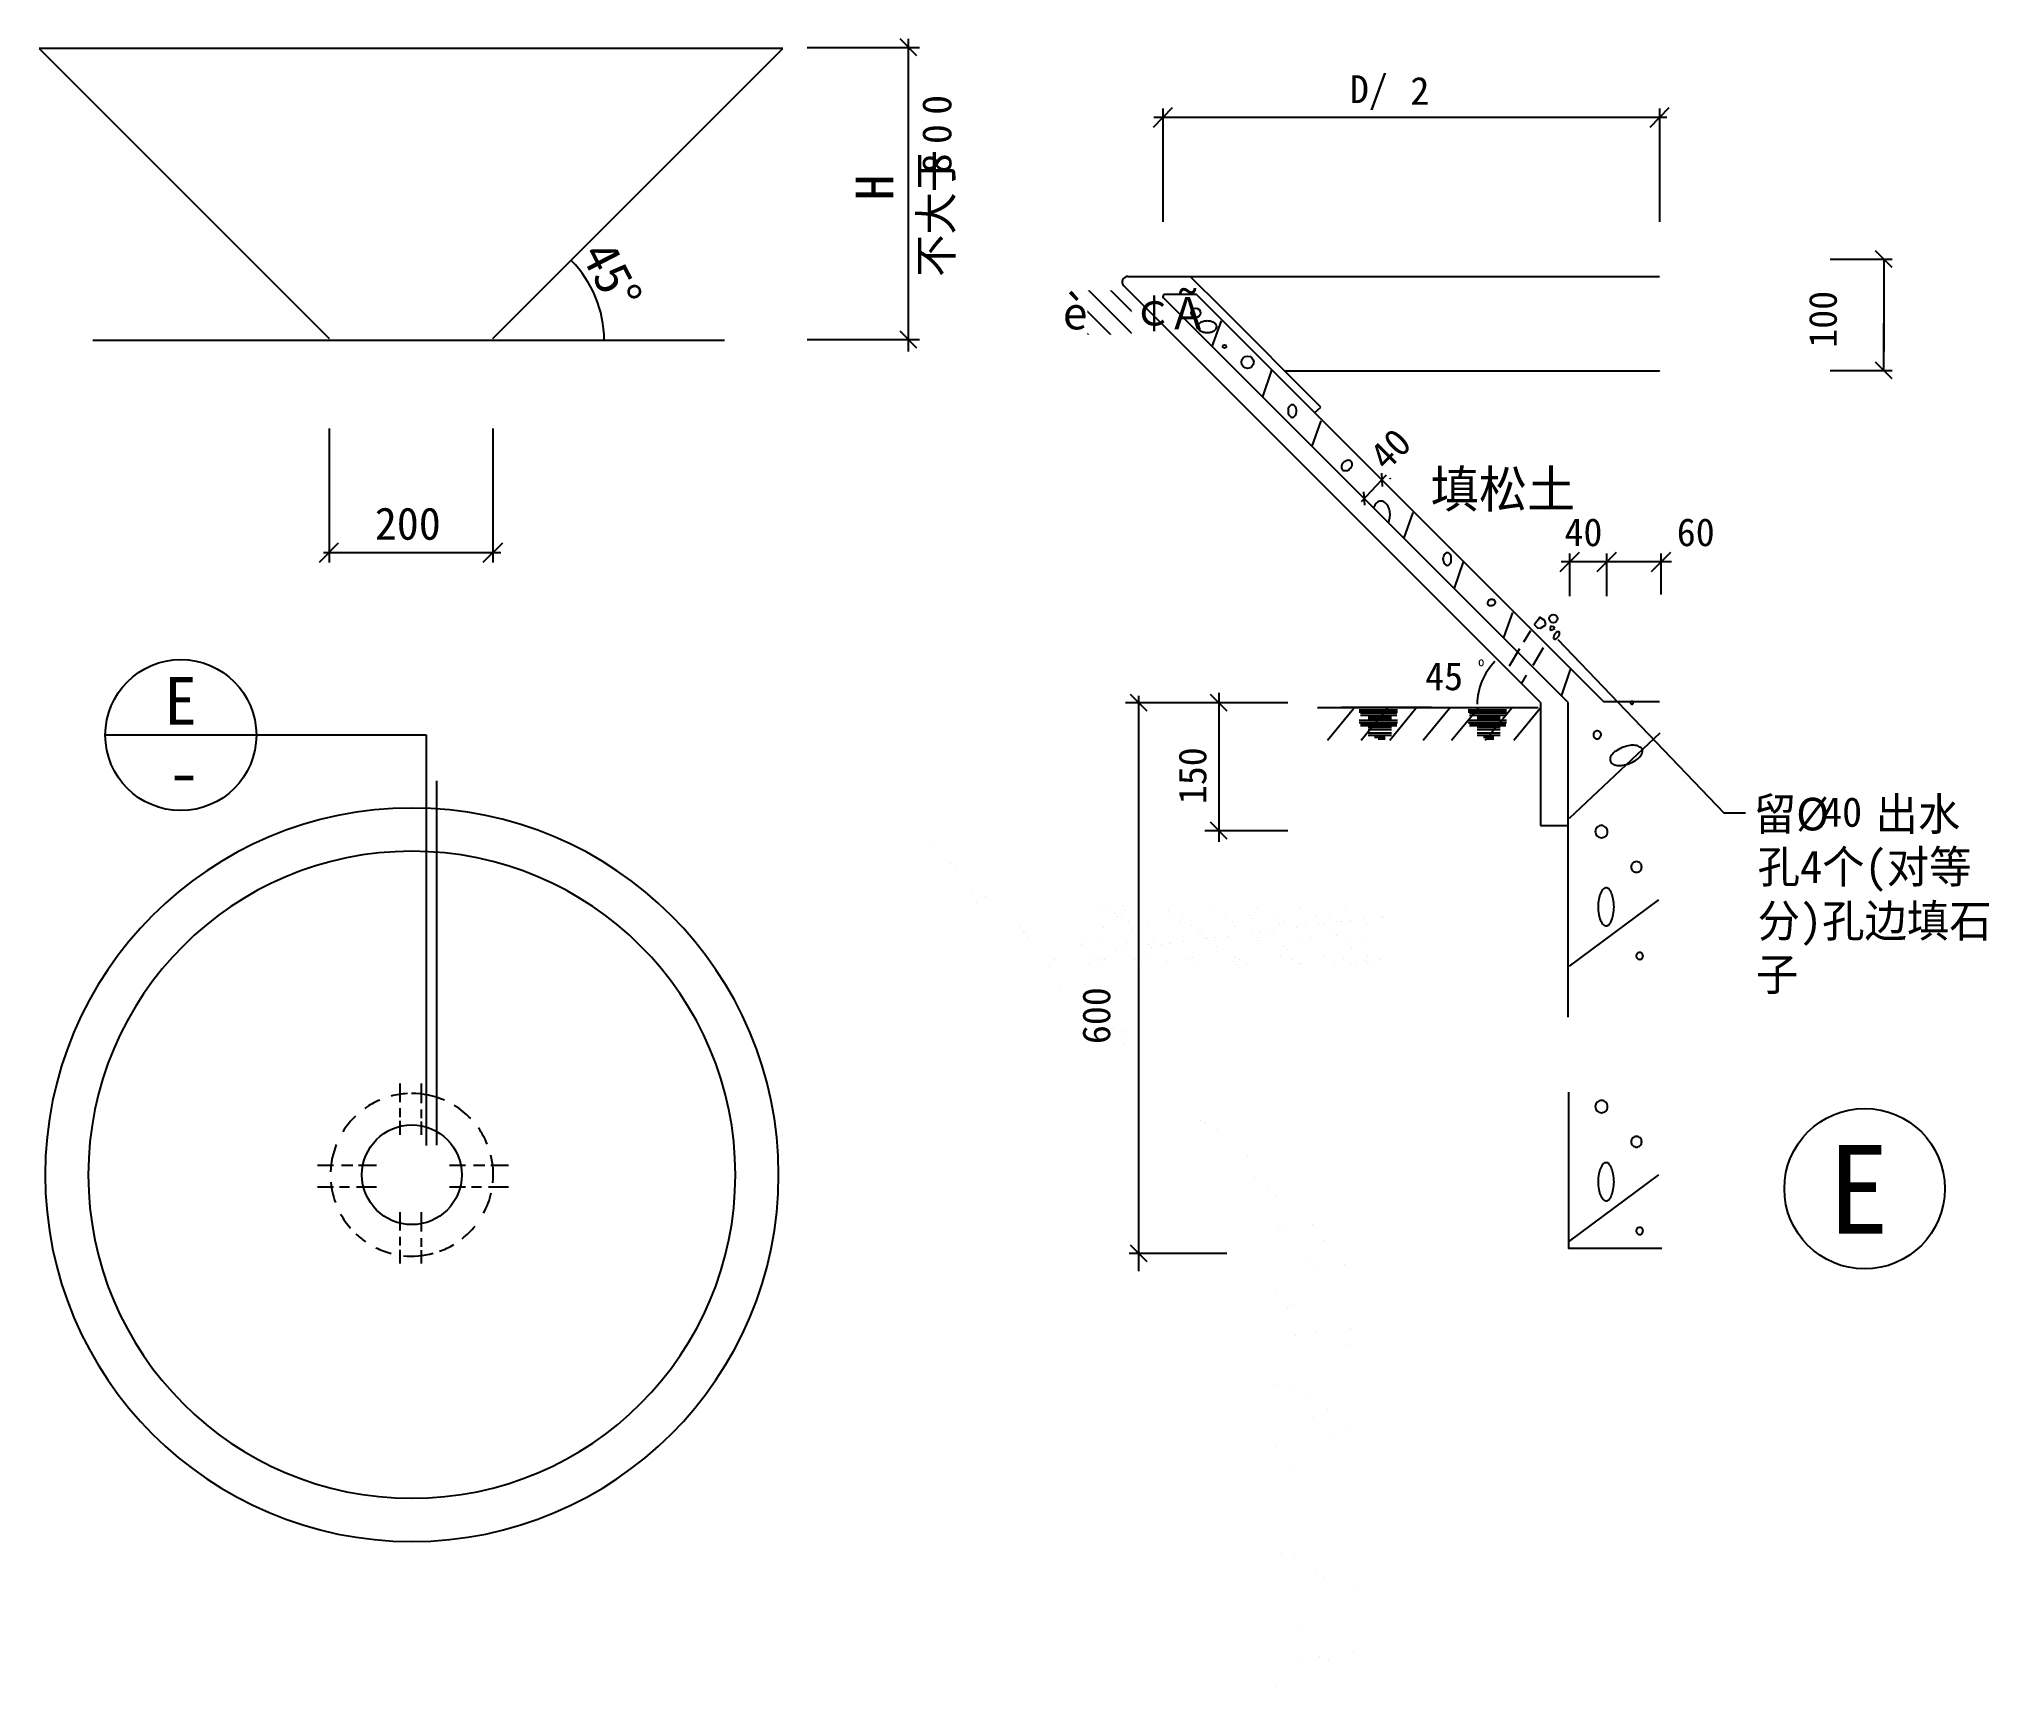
# Model space of a CAD drawing. Header units: metres. Extents: x 251.8 to 321.7, y 15.9 to 75.
import ezdxf

# ---------------------------------------------------------------- set-up
doc = ezdxf.new("R2010")
doc.units = ezdxf.units.M
doc.layers.add('ZZ-1', color=7, linetype='Continuous')

# ---------------------------------------------------------------- blocks, each defined once
blk = doc.blocks.new('X4')
for p, q in [((2825.75, 5792.49), (2825.75, 5792.49)), ((2833.12, 5785.73), (2833.12, 5785.73)), ((2852.29, 5760.94), (2852.29, 5760.94)), ((2856.13, 5746.88), (2856.13, 5746.88)), ((2867.92, 5753.85), (2867.92, 5753.85)), ((2907.74, 5717.36), (2907.74, 5717.36)), ((2912.6, 5711.2), (2912.6, 5711.2)), ((2915.11, 5710.61), (2915.11, 5710.61)), ((2943.5, 5669.39), (2943.5, 5669.39)), ((2949.91, 5678.72), (2949.91, 5678.72)), ((2999.77, 5618.02), (2999.77, 5618.02)), ((3016.64, 5607.27), (3016.64, 5607.27)), ((3033.72, 5577.7), (3033.72, 5577.7)), ((3124.93, 5486.14), (3124.93, 5486.14)), ((3130.52, 5483.38), (3130.52, 5483.38)), ((3181.28, 5443.32), (3181.28, 5443.32)), ((3188.95, 5417.92), (3188.95, 5417.92)), ((3205.82, 5407.17), (3205.82, 5407.17)), ((3215.15, 5394.45), (3215.15, 5394.45))]:
    blk.add_line(p, q)
blk = doc.blocks.new('X3')
for p, q in [((2815.06, 5807.83), (2815.06, 5807.83)), ((2929.07, 5693.38), (2929.07, 5693.38)), ((2967.95, 5635.16), (2967.95, 5635.16)), ((3031.39, 5585.08), (3031.39, 5585.08)), ((3041.85, 5578.77), (3041.85, 5578.77)), ((3045.25, 5581.21), (3045.25, 5581.21)), ((3155.86, 5464.32), (3155.86, 5464.32))]:
    blk.add_line(p, q)
blk = doc.blocks.new('X2')
for p, q in [((3231.7, 4956.47), (3231.7, 4956.47)), ((3247.15, 4955.19), (3247.15, 4955.19)), ((3272.57, 4935.91), (3272.57, 4935.91)), ((3281.78, 4927.47), (3281.78, 4927.47)), ((3319.37, 4917.23), (3319.37, 4917.23)), ((3251.93, 4865.49), (3251.93, 4865.49)), ((3251.77, 4829.66), (3251.77, 4829.66)), ((3277.8, 4833.09), (3277.8, 4833.09)), ((3287.53, 4829.98), (3287.53, 4829.98)), ((3318.45, 4838.44), (3318.45, 4838.44)), ((3224.74, 4798.12), (3224.74, 4798.12))]:
    blk.add_line(p, q)
blk = doc.blocks.new('X1')
for p, q in [((3227.99, 5344.36), (3227.99, 5344.36)), ((3236.18, 5347.19), (3236.18, 5347.19)), ((3268.64, 5349.71), (3268.64, 5349.71)), ((3281.72, 5331.08), (3281.72, 5331.08)), ((3265.74, 5305.4), (3265.74, 5305.4)), ((3274.95, 5296.96), (3274.95, 5296.96)), ((3306.77, 5302.6), (3306.77, 5302.6)), ((3225.11, 5267.67), (3225.11, 5267.67)), ((3239.33, 5250.85), (3239.33, 5250.85)), ((3246.19, 5254.24), (3246.19, 5254.24)), ((3314.74, 5226.32), (3314.74, 5226.32)), ((3248.06, 5217.54), (3248.06, 5217.54)), ((3274.09, 5220.97), (3274.09, 5220.97)), ((3309.92, 5206.25), (3309.92, 5206.25)), ((3227.13, 5159.16), (3227.13, 5159.16)), ((3242.48, 5154.51), (3242.48, 5154.51)), ((3265.49, 5142.46), (3265.49, 5142.46)), ((3270.63, 5119.3), (3270.63, 5119.3)), ((3286.57, 5129.03), (3286.57, 5129.03)), ((3313.07, 5109.91), (3313.07, 5109.91)), ((3226.25, 5085.21), (3226.25, 5085.21)), ((3294.16, 5094.16), (3294.16, 5094.16)), ((3245.63, 5058.17), (3245.63, 5058.17))]:
    blk.add_line(p, q)
blk = doc.blocks.new('X0')
for p, q in [((2594.02, 5726.94), (2594.02, 5726.94)), ((2604.43, 5728.31), (2604.43, 5728.31)), ((2609.86, 5722.27), (2609.86, 5722.27)), ((2613.55, 5718.9), (2613.55, 5718.9)), ((2618.37, 5717.5), (2618.37, 5717.5)), ((2620.69, 5730.45), (2620.69, 5730.45)), ((2623.32, 5726.25), (2623.32, 5726.25)), ((2674.48, 5726), (2674.48, 5726)), ((2680.65, 5717.62), (2680.65, 5717.62)), ((2691.07, 5720.51), (2691.07, 5720.51)), ((2728.5, 5727.95), (2728.5, 5727.95)), ((2742.94, 5717.73), (2742.94, 5717.73)), ((2771.1, 5719.82), (2771.1, 5719.82)), ((2774.79, 5716.44), (2774.79, 5716.44)), ((2780.85, 5728.62), (2780.85, 5728.62)), ((2805.22, 5717.84), (2805.22, 5717.84)), ((2832.02, 5728.37), (2832.02, 5728.37)), ((2852.31, 5718.05), (2852.31, 5718.05)), ((2867.5, 5717.95), (2867.5, 5717.95)), ((2886.03, 5730.32), (2886.03, 5730.32)), ((2908.3, 5716.54), (2908.3, 5716.54)), ((2929.79, 5718.07), (2929.79, 5718.07)), ((2932.34, 5717.36), (2932.34, 5717.36)), ((2594.88, 5692.67), (2594.88, 5692.67)), ((2596.35, 5705.55), (2596.35, 5705.55)), ((2626.81, 5712.13), (2626.81, 5712.13)), ((2630.95, 5702.95), (2630.95, 5702.95)), ((2650.37, 5707.5), (2650.37, 5707.5)), ((2657.17, 5692.79), (2657.17, 5692.79)), ((2689.09, 5712.24), (2689.09, 5712.24)), ((2702.72, 5708.16), (2702.72, 5708.16)), ((2710.98, 5702.27), (2710.98, 5702.27)), ((2714.66, 5698.89), (2714.66, 5698.89)), ((2719.45, 5692.9), (2719.45, 5692.9)), ((2720.13, 5691.76), (2720.13, 5691.76)), ((2730.54, 5693.13), (2730.54, 5693.13)), ((2746.8, 5695.27), (2746.8, 5695.27)), ((2751.37, 5712.36), (2751.37, 5712.36)), ((2753.88, 5707.92), (2753.88, 5707.92)), ((2773.96, 5698.85), (2773.96, 5698.85)), ((2781.73, 5693.01), (2781.73, 5693.01)), ((2784.37, 5700.22), (2784.37, 5700.22)), ((2792.19, 5700.5), (2792.19, 5700.5)), ((2800.63, 5702.36), (2800.63, 5702.36)), ((2807.9, 5709.86), (2807.9, 5709.86)), ((2813.65, 5712.47), (2813.65, 5712.47)), ((2827.8, 5705.94), (2827.8, 5705.94)), ((2838.21, 5707.31), (2838.21, 5707.31)), ((2844.02, 5693.13), (2844.02, 5693.13)), ((2854.47, 5709.45), (2854.47, 5709.45)), ((2860.25, 5710.53), (2860.25, 5710.53)), ((2872.21, 5699.81), (2872.21, 5699.81)), ((2875.9, 5696.43), (2875.9, 5696.43)), ((2875.94, 5712.58), (2875.94, 5712.58)), ((2881.63, 5713.02), (2881.63, 5713.02)), ((2887.29, 5691.78), (2887.29, 5691.78)), ((2892.04, 5714.39), (2892.04, 5714.39)), ((2906.3, 5693.24), (2906.3, 5693.24)), ((2911.41, 5710.29), (2911.41, 5710.29)), ((2570.83, 5685.4), (2570.83, 5685.4)), ((2572.23, 5687.04), (2572.23, 5687.04)), ((2585.29, 5674.01), (2585.29, 5674.01)), ((2612.46, 5677.59), (2612.46, 5677.59)), ((2622.87, 5678.96), (2622.87, 5678.96)), ((2624.58, 5687.71), (2624.58, 5687.71)), ((2639.13, 5681.1), (2639.13, 5681.1)), ((2650.85, 5684.71), (2650.85, 5684.71)), ((2651.63, 5668.96), (2651.63, 5668.96)), ((2654.54, 5681.33), (2654.54, 5681.33)), ((2666.29, 5684.67), (2666.29, 5684.67)), ((2675.74, 5687.47), (2675.74, 5687.47)), ((2676.7, 5686.04), (2676.7, 5686.04)), ((2692.96, 5688.19), (2692.96, 5688.19)), ((2703.98, 5669.63), (2703.98, 5669.63)), ((2729.76, 5689.41), (2729.76, 5689.41)), ((2732.06, 5682.94), (2732.06, 5682.94)), ((2755.14, 5669.38), (2755.14, 5669.38)), ((2782.11, 5690.08), (2782.11, 5690.08)), ((2809.16, 5671.33), (2809.16, 5671.33)), ((2812.09, 5682.26), (2812.09, 5682.26)), ((2815.78, 5678.88), (2815.78, 5678.88)), ((2833.28, 5689.83), (2833.28, 5689.83)), ((2861.51, 5672), (2861.51, 5672)), ((2883.66, 5667.87), (2883.66, 5667.87)), ((2893.3, 5680.49), (2893.3, 5680.49)), ((2912.67, 5671.75), (2912.67, 5671.75)), ((2580.68, 5661.93), (2580.68, 5661.93)), ((2590.73, 5667.16), (2590.73, 5667.16)), ((2594.42, 5663.78), (2594.42, 5663.78)), ((2597.61, 5667.01), (2597.61, 5667.01)), ((2634.52, 5667.42), (2634.52, 5667.42)), ((2642.96, 5662.05), (2642.96, 5662.05)), ((2671.94, 5665.39), (2671.94, 5665.39)), ((2696.81, 5667.53), (2696.81, 5667.53)), ((2705.24, 5662.16), (2705.24, 5662.16)), ((2751.97, 5664.7), (2751.97, 5664.7)), ((2755.66, 5661.32), (2755.66, 5661.32)), ((2759.09, 5667.65), (2759.09, 5667.65)), ((2767.52, 5662.27), (2767.52, 5662.27)), ((2821.37, 5667.76), (2821.37, 5667.76)), ((2829.81, 5662.39), (2829.81, 5662.39)), ((2833.18, 5662.93), (2833.18, 5662.93)), ((2872.91, 5660.09), (2872.91, 5660.09)), ((2892.09, 5662.5), (2892.09, 5662.5)), ((2900.07, 5663.67), (2900.07, 5663.67)), ((2910.48, 5665.04), (2910.48, 5665.04)), ((2913.21, 5662.25), (2913.21, 5662.25)), ((2916.89, 5658.87), (2916.89, 5658.87)), ((2926.74, 5667.18), (2926.74, 5667.18))]:
    blk.add_line(p, q)

msp = doc.modelspace()

# ---------------------------------------------------------------- hatches: boundary and pattern name
h = msp.add_hatch()
h.set_pattern_fill('SOLID')
h.paths.add_polyline_path([(272.03, 64.17), (272.02, 64.17), (272.02, 64.16), (272.02, 64.16), (272.03, 64.17)])
h = msp.add_hatch()
h.set_pattern_fill('SOLID')
h.paths.add_polyline_path([(300.24, 59.21), (300.24, 59.2), (300.24, 59.21), (300.24, 59.21), (300.24, 59.21)])
h = msp.add_hatch()
h.set_pattern_fill('SOLID')
h.paths.add_polyline_path([(304.08, 52.71), (304.08, 52.71), (304.08, 52.71), (304.08, 52.71), (304.08, 52.71)])

# ---------------------------------------------------------------- linework, layer by layer
for p, q in [((282.95, 63.75), (282.95, 74.97)), ((278.44, 74.63), (251.75, 74.63)), ((251.75, 74.63), (262.16, 64.22)), ((268.03, 64.22), (278.44, 74.63)), ((279.32, 74.67), (283.35, 74.67)), ((291.75, 72.16), (310.16, 72.16)), ((292.09, 68.41), (292.09, 72.48)), ((309.91, 68.41), (309.91, 72.48)), ((316.02, 67.07), (318.25, 67.07)), ((317.95, 67.07), (317.95, 63.76)), ((305.63, 51.16), (290.68, 66.11)), ((290.82, 66.45), (309.9, 66.45)), ((294.22, 65.3), (293.06, 66.45)), ((297.75, 61.76), (294.22, 65.3)), ((294.17, 64.85), (293.84, 63.94)), ((317.95, 63.07), (317.95, 64.77)), ((279.32, 64.18), (283.35, 64.18)), ((295.98, 63.08), (295.65, 62.13)), ((316.02, 63.07), (318.25, 63.07)), ((297.52, 61.55), (297.75, 61.76)), ((262.16, 60.99), (262.16, 56.18)), ((268.04, 60.99), (268.04, 56.18)), ((297.75, 61.27), (297.42, 60.36)), ((300.09, 59.32), (299.19, 58.36)), ((299.93, 59.39), (299.95, 58.91)), ((299.28, 58.72), (299.31, 58.24)), ((301.05, 57.98), (300.72, 57.07)), ((261.96, 56.54), (268.32, 56.54)), ((302.86, 56.21), (302.53, 55.26)), ((310.33, 56.21), (306.37, 56.21)), ((306.68, 54.98), (306.68, 56.51)), ((308.01, 54.98), (308.01, 56.51)), ((308.01, 55.04), (308.01, 56.51)), ((309.96, 55.04), (309.96, 56.51)), ((304.63, 54.39), (304.3, 53.49)), ((305.41, 53.95), (305.52, 53.84)), ((305.45, 54.01), (305.42, 53.96)), ((305.42, 53.96), (305.42, 53.95)), ((305.42, 53.95), (305.42, 53.93)), ((305.54, 54.13), (305.45, 54.01)), ((305.59, 54.22), (305.54, 54.13)), ((305.78, 54.1), (305.59, 54.22)), ((305.63, 53.83), (305.82, 53.95)), ((305.82, 53.95), (305.78, 54.1)), ((305.99, 53.9), (305.98, 53.81)), ((306.11, 53.88), (305.99, 53.9)), ((306.14, 53.81), (306.11, 53.88)), ((305.27, 53.73), (305.02, 53.32)), ((305.52, 53.84), (305.63, 53.83)), ((305.98, 53.81), (305.97, 53.77)), ((305.97, 53.77), (306, 53.74)), ((306.01, 53.76), (306.14, 53.81)), ((306.25, 53.42), (312.21, 47.2)), ((304.88, 53.09), (304.5, 52.46)), ((305.73, 53.12), (305.35, 52.49)), ((305.12, 52.14), (304.93, 51.83)), ((306.7, 52.34), (306.37, 51.39)), ((296.56, 51.15), (290.74, 51.15)), ((291.22, 30.75), (291.22, 51.4)), ((294.09, 51.5), (294.09, 46.16)), ((305.63, 51.16), (305.63, 46.74)), ((298.93, 50.94), (297.99, 49.79)), ((301.72, 50.98), (298.49, 50.98)), ((301.37, 50.97), (298.91, 50.97)), ((299.12, 50.89), (300.5, 50.89)), ((299.12, 50.82), (300.5, 50.82)), ((299.12, 50.52), (300.5, 50.52)), ((299.12, 50.44), (300.5, 50.44)), ((300.48, 50.77), (299.17, 50.77)), ((300.48, 50.69), (299.17, 50.69)), ((300.48, 50.39), (299.17, 50.39)), ((300.13, 50.94), (299.19, 49.79)), ((299.45, 50.64), (300.28, 50.64)), ((299.45, 50.57), (300.28, 50.57)), ((301.16, 50.94), (300.22, 49.79)), ((302.36, 50.94), (301.42, 49.79)), ((303.39, 50.94), (302.44, 49.79)), ((303.03, 50.89), (304.41, 50.89)), ((303.03, 50.82), (304.41, 50.82)), ((303.03, 50.52), (304.41, 50.52)), ((303.03, 50.44), (304.41, 50.44)), ((304.38, 50.77), (303.08, 50.77)), ((304.38, 50.69), (303.08, 50.69)), ((304.38, 50.39), (303.08, 50.39)), ((303.36, 50.64), (304.18, 50.64)), ((303.36, 50.57), (304.18, 50.57)), ((304.59, 50.94), (303.65, 49.79)), ((305.62, 50.94), (304.67, 49.79)), ((265.65, 49.99), (254.15, 49.99)), ((265.65, 35.26), (265.65, 49.99)), ((300.48, 50.32), (299.17, 50.32)), ((299.45, 50.27), (300.28, 50.27)), ((299.45, 50.19), (300.28, 50.19)), ((299.45, 50.07), (300.28, 50.07)), ((299.45, 49.99), (300.28, 49.99)), ((299.67, 49.92), (300.05, 49.92)), ((300.05, 49.84), (299.8, 49.84)), ((304.38, 50.32), (303.08, 50.32)), ((303.36, 50.27), (304.18, 50.27)), ((303.36, 50.19), (304.18, 50.19)), ((303.36, 50.07), (304.18, 50.07)), ((303.36, 49.99), (304.18, 49.99)), ((303.58, 49.92), (303.96, 49.92)), ((303.96, 49.84), (303.71, 49.84)), ((309.91, 50.06), (306.66, 46.99)), ((312.21, 47.2), (312.99, 47.2)), ((293.59, 46.56), (296.56, 46.56)), ((305.63, 46.74), (306.61, 46.75)), ((309.86, 44.08), (306.66, 41.7)), ((264.71, 36.82), (264.71, 37.48)), ((265.48, 36.78), (265.48, 37.48)), ((264.71, 36.28), (264.71, 36.6)), ((265.48, 36.24), (265.48, 36.55)), ((264.71, 35.64), (264.71, 36.14)), ((265.48, 35.64), (265.48, 36.12)), ((261.74, 34.55), (262.32, 34.55)), ((262.6, 34.55), (263.01, 34.55)), ((263.22, 34.55), (263.86, 34.55)), ((266.48, 34.55), (267.06, 34.55)), ((267.34, 34.55), (267.75, 34.55)), ((267.96, 34.55), (268.6, 34.55)), ((261.74, 33.78), (262.32, 33.78)), ((262.53, 33.78), (262.89, 33.78)), ((263.14, 33.78), (263.86, 33.78)), ((266.48, 33.78), (267.06, 33.78)), ((267.27, 33.78), (267.63, 33.78)), ((267.88, 33.78), (268.6, 33.78)), ((309.86, 34.21), (306.66, 31.83)), ((264.71, 32.21), (264.71, 32.87)), ((265.48, 32.17), (265.48, 32.87)), ((264.71, 31.67), (264.71, 31.98)), ((264.71, 31.03), (264.71, 31.52)), ((265.48, 31.63), (265.48, 31.94)), ((265.48, 31.03), (265.48, 31.5)), ((294.38, 31.38), (290.87, 31.38))]:
    msp.add_line(p, q)
for points in [[(283.25, 74.37), (282.65, 74.97)], [(291.74, 71.81), (292.43, 72.51)], [(309.56, 71.81), (310.25, 72.51)], [(318.25, 66.77), (317.65, 67.37)], [(293.29, 65.8), (292.15, 65.8)], [(293.76, 65.32), (293.29, 65.8)], [(306.62, 51.16), (292.1, 65.68)], [(309.9, 51.18), (307.9, 51.18), (293.76, 65.32)], [(283.25, 63.88), (282.65, 64.48)], [(253.68, 64.16), (276.35, 64.16)], [(272.03, 64.17), (272.02, 64.17), (272.02, 64.16), (272.02, 64.16), (272.03, 64.17)], [(309.9, 63.05), (309.9, 63.05), (296.46, 63.05)], [(318.25, 62.77), (317.65, 63.37)], [(300.24, 59.21), (300.24, 59.2), (300.24, 59.21), (300.24, 59.21), (300.24, 59.21)], [(261.81, 56.19), (262.5, 56.89)], [(267.69, 56.19), (268.39, 56.89)], [(306.33, 55.86), (307.03, 56.55)], [(307.66, 55.86), (308.36, 56.55)], [(309.61, 55.86), (310.31, 56.55)], [(304.08, 52.71), (304.08, 52.71), (304.08, 52.71), (304.08, 52.71), (304.08, 52.71)], [(291.52, 50.85), (290.92, 51.45)], [(294.39, 50.85), (293.79, 51.45)], [(306.62, 39.87), (306.62, 51.16)], [(306.64, 51.11), (306.64, 51.11), (306.64, 51.11), (306.64, 51.11), (306.64, 51.11)], [(297.63, 50.98), (305.55, 50.98)], [(266.02, 35.27), (266.02, 48.35)], [(294.39, 46.26), (293.79, 46.86)], [(309.98, 31.56), (306.65, 31.56), (306.65, 37.17)], [(291.52, 31.08), (290.92, 31.68)]]:
    msp.add_lwpolyline(points)
for points in [[(292.15, 65.8, 0.67), (292.1, 65.68, 0.67)], [(293.67, 64.85, 0.06), (293.54, 64.83, 0.07), (293.43, 64.79, 0.11), (293.36, 64.72, 0.15), (293.33, 64.64, 0.15), (293.36, 64.57, 0.11), (293.43, 64.5, 0.07), (293.54, 64.45, 0.06), (293.67, 64.44, 0.06), (293.81, 64.45, 0.07), (293.91, 64.5, 0.11), (293.99, 64.57, 0.15), (294.01, 64.64, 0.15), (293.99, 64.72, 0.11), (293.91, 64.79, 0.07), (293.81, 64.83, 0.06), (293.67, 64.85, 0.06)], [(296.72, 61.84, 0.14), (296.67, 61.83, 0.11), (296.62, 61.78, 0.08), (296.58, 61.71, 0.07), (296.57, 61.62, 0.07), (296.58, 61.53, 0.08), (296.62, 61.46, 0.11), (296.67, 61.41, 0.14), (296.72, 61.39, 0.14), (296.78, 61.41, 0.11), (296.83, 61.46, 0.08), (296.86, 61.53, 0.07), (296.87, 61.62, 0.07), (296.86, 61.71, 0.08), (296.83, 61.78, 0.11), (296.78, 61.83, 0.14), (296.72, 61.84, 0.14)], [(298.58, 59.79, 0.07), (298.52, 59.72, 0.08), (298.49, 59.65, 0.11), (298.49, 59.58, 0.13), (298.51, 59.52, 0.13), (298.56, 59.49, 0.11), (298.63, 59.48, 0.08), (298.71, 59.49, 0.07), (298.78, 59.54, 0.07), (298.84, 59.6, 0.08), (298.87, 59.67, 0.11), (298.87, 59.75, 0.13), (298.85, 59.8, 0.13), (298.8, 59.84, 0.11), (298.73, 59.85, 0.08), (298.65, 59.83, 0.07), (298.58, 59.79, 0.07)], [(299.89, 58.39, 0.14), (299.78, 58.35, 0.11), (299.68, 58.24, 0.05), (299.64, 58.15, 0.07)], [(300.17, 57.62, 0.06), (300.21, 57.74, 0.07), (300.23, 57.93, 0.07), (300.2, 58.11, 0.08), (300.12, 58.26, 0.11), (300.01, 58.36, 0.14), (299.89, 58.39, 0.14)], [(302.28, 56.53, 0.14), (302.23, 56.52, 0.11), (302.18, 56.47, 0.08), (302.15, 56.4, 0.07), (302.13, 56.31, 0.07), (302.15, 56.22, 0.08), (302.18, 56.15, 0.11), (302.23, 56.1, 0.14), (302.28, 56.08, 0.14), (302.34, 56.1, 0.11), (302.39, 56.15, 0.08), (302.42, 56.22, 0.07), (302.43, 56.31, 0.07), (302.42, 56.4, 0.08), (302.39, 56.47, 0.11), (302.34, 56.52, 0.14), (302.28, 56.53, 0.14)], [(303.85, 54.85, 0.07), (303.79, 54.83, 0.08), (303.75, 54.8, 0.11), (303.73, 54.75, 0.13), (303.73, 54.72, 0.13), (303.74, 54.68, 0.11), (303.78, 54.65, 0.08), (303.83, 54.64, 0.07), (303.89, 54.64, 0.07), (303.94, 54.66, 0.08), (303.98, 54.69, 0.11), (304.01, 54.73, 0.13), (304.01, 54.77, 0.13), (303.99, 54.81, 0.11), (303.96, 54.84, 0.08), (303.91, 54.85, 0.07), (303.85, 54.85, 0.07)], [(306.27, 53.53, 0.05), (306.3, 53.58, 0.06), (306.31, 53.63, 0.1), (306.31, 53.68, 0.18), (306.29, 53.7, 0.18), (306.27, 53.7, 0.1), (306.22, 53.69, 0.06), (306.18, 53.66, 0.05), (306.14, 53.61, 0.05), (306.11, 53.55, 0.06), (306.1, 53.51, 0.1), (306.1, 53.46, 0.18), (306.12, 53.44, 0.18), (306.14, 53.43, 0.1), (306.19, 53.45, 0.06), (306.23, 53.48, 0.05), (306.27, 53.53, 0.05)], [(308.9, 51.2, 0.1), (308.88, 51.19, 0.1), (308.86, 51.18, 0.1), (308.86, 51.16, 0.1), (308.86, 51.14, 0.1), (308.87, 51.12, 0.1), (308.88, 51.11, 0.1), (308.9, 51.1, 0.1), (308.92, 51.1, 0.1), (308.94, 51.11, 0.1), (308.95, 51.12, 0.1), (308.96, 51.14, 0.1), (308.96, 51.16, 0.1), (308.95, 51.18, 0.1), (308.94, 51.19, 0.1), (308.92, 51.2, 0.1), (308.9, 51.2, 0.1)], [(307.65, 50.14, 0.1), (307.6, 50.12, 0.1), (307.56, 50.09, 0.1), (307.53, 50.04, 0.1), (307.53, 49.98, 0.1), (307.54, 49.93, 0.1), (307.58, 49.89, 0.1), (307.62, 49.86, 0.1), (307.68, 49.86, 0.1), (307.73, 49.87, 0.1), (307.77, 49.91, 0.1), (307.8, 49.96, 0.1), (307.81, 50.01, 0.1), (307.79, 50.06, 0.1), (307.76, 50.1, 0.1), (307.71, 50.13, 0.1), (307.65, 50.14, 0.1)], [(309.28, 49.48, 0.17), (309.2, 49.56, 0.1), (309.03, 49.62, 0.07), (308.83, 49.62, 0.05), (308.6, 49.55, 0.05), (308.37, 49.44, 0.07), (308.22, 49.32, 0.1), (308.13, 49.16, 0.17), (308.14, 49.05, 0.17), (308.21, 48.96, 0.1), (308.38, 48.9, 0.07), (308.58, 48.91, 0.05), (308.82, 48.97, 0.05), (309.04, 49.08, 0.07), (309.19, 49.21, 0.1), (309.28, 49.36, 0.17), (309.28, 49.48, 0.17)], [(307.78, 46.74, 0.1), (307.7, 46.71, 0.1), (307.64, 46.65, 0.1), (307.6, 46.57, 0.1), (307.6, 46.49, 0.1), (307.63, 46.41, 0.1), (307.69, 46.35, 0.1), (307.77, 46.31, 0.1), (307.86, 46.31, 0.1), (307.94, 46.34, 0.1), (308, 46.4, 0.1), (308.03, 46.48, 0.1), (308.03, 46.56, 0.1), (308, 46.64, 0.1), (307.94, 46.7, 0.1), (307.87, 46.74, 0.1), (307.78, 46.74, 0.1)], [(309.07, 45.45, 0.1), (309, 45.43, 0.1), (308.94, 45.39, 0.1), (308.9, 45.33, 0.1), (308.88, 45.26, 0.1), (308.9, 45.19, 0.1), (308.94, 45.12, 0.1), (309, 45.08, 0.1), (309.07, 45.07, 0.1), (309.15, 45.08, 0.1), (309.21, 45.12, 0.1), (309.25, 45.19, 0.1), (309.26, 45.26, 0.1), (309.25, 45.33, 0.1), (309.21, 45.39, 0.1), (309.15, 45.43, 0.1), (309.07, 45.45, 0.1)], [(307.98, 44.51, 0.2), (307.89, 44.47, 0.1), (307.78, 44.31, 0.06), (307.72, 44.1, 0.04), (307.7, 43.83, 0.04), (307.72, 43.55, 0.06), (307.78, 43.34, 0.1), (307.89, 43.18, 0.2), (307.98, 43.14, 0.2), (308.08, 43.18, 0.1), (308.18, 43.34, 0.06), (308.24, 43.55, 0.04), (308.27, 43.83, 0.04), (308.24, 44.1, 0.06), (308.18, 44.31, 0.1), (308.08, 44.47, 0.2), (307.98, 44.51, 0.2)], [(309.28, 42.15, 0.1), (309.24, 42.18, 0.1), (309.19, 42.19, 0.1), (309.14, 42.18, 0.1), (309.1, 42.15, 0.1), (309.07, 42.11, 0.1), (309.06, 42.06, 0.1), (309.07, 42.02, 0.1), (309.1, 41.98, 0.1), (309.14, 41.95, 0.1), (309.19, 41.94, 0.1), (309.24, 41.95, 0.1), (309.28, 41.98, 0.1), (309.3, 42.02, 0.1), (309.31, 42.06, 0.1), (309.3, 42.11, 0.1), (309.28, 42.15, 0.1)], [(307.78, 36.87, 0.1), (307.7, 36.84, 0.1), (307.64, 36.78, 0.1), (307.6, 36.71, 0.1), (307.6, 36.62, 0.1), (307.63, 36.54, 0.1), (307.69, 36.48, 0.1), (307.77, 36.44, 0.1), (307.86, 36.44, 0.1), (307.94, 36.47, 0.1), (308, 36.53, 0.1), (308.03, 36.61, 0.1), (308.03, 36.7, 0.1), (308, 36.78, 0.1), (307.94, 36.84, 0.1), (307.87, 36.87, 0.1), (307.78, 36.87, 0.1)], [(309.07, 35.58, 0.1), (309, 35.57, 0.1), (308.94, 35.53, 0.1), (308.9, 35.46, 0.1), (308.88, 35.39, 0.1), (308.9, 35.32, 0.1), (308.94, 35.26, 0.1), (309, 35.22, 0.1), (309.07, 35.2, 0.1), (309.15, 35.22, 0.1), (309.21, 35.26, 0.1), (309.25, 35.32, 0.1), (309.26, 35.39, 0.1), (309.25, 35.46, 0.1), (309.21, 35.53, 0.1), (309.15, 35.57, 0.1), (309.07, 35.58, 0.1)], [(307.98, 34.64, 0.2), (307.89, 34.61, 0.1), (307.78, 34.44, 0.06), (307.72, 34.24, 0.04), (307.7, 33.96, 0.04), (307.72, 33.68, 0.06), (307.78, 33.48, 0.1), (307.89, 33.31, 0.2), (307.98, 33.28, 0.2), (308.08, 33.31, 0.1), (308.18, 33.48, 0.06), (308.24, 33.68, 0.04), (308.27, 33.96, 0.04), (308.24, 34.24, 0.06), (308.18, 34.44, 0.1), (308.08, 34.61, 0.2), (307.98, 34.64, 0.2)], [(309.28, 32.29, 0.1), (309.24, 32.31, 0.1), (309.19, 32.32, 0.1), (309.14, 32.31, 0.1), (309.1, 32.29, 0.1), (309.07, 32.25, 0.1), (309.06, 32.2, 0.1), (309.07, 32.15, 0.1), (309.1, 32.11, 0.1), (309.14, 32.08, 0.1), (309.19, 32.07, 0.1), (309.24, 32.08, 0.1), (309.28, 32.11, 0.1), (309.3, 32.15, 0.1), (309.31, 32.2, 0.1), (309.3, 32.25, 0.1), (309.28, 32.29, 0.1)]]:
    msp.add_lwpolyline(points, format="xyb")
for centre, radius in [((293.26, 65.14), 0.17), ((294.29, 63.94), 0.06), ((295.12, 63.37), 0.22), ((306.09, 54.17), 0.15), ((256.84, 49.99), 2.71), ((317.26, 33.71), 2.88), ((265.13, 34.21), 1.79)]:
    msp.add_circle(centre, radius)
for centre, radius, start, end in [((267.98, 64.16), 4.05, 0.1, 44.9), ((290.82, 66.25), 0.2, 90, 225), ((305.54, 51.09), 2.18, 135.16, 179.84), ((265.13, 34.21), 13.16, 0, 180), ((265.13, 34.21), 11.61, 0, 180), ((265.13, 34.21), 2.92, 93.15, 104.86), ((265.13, 34.21), 2.92, 66.28, 90.27), ((265.13, 34.21), 2.92, 113.28, 125.3), ((265.13, 34.21), 2.92, 43.63, 58.59), ((265.13, 34.21), 2.92, 133.78, 148.08), ((265.13, 34.21), 2.92, 22.2, 35.14), ((265.13, 34.21), 2.92, 158.17, 177.93), ((265.13, 34.21), 2.92, 354.42, 374.01), ((265.13, 34.21), 13.16, 180, 360), ((265.13, 34.21), 11.61, 180, 360), ((265.13, 34.21), 2.92, 185.19, 200.02), ((265.13, 34.21), 2.92, 331.78, 347.21), ((265.13, 34.21), 2.92, 208.91, 220.96), ((265.13, 34.21), 2.92, 308.19, 320.94), ((265.13, 34.21), 2.92, 226.41, 235.31), ((265.13, 34.21), 2.92, 243.75, 255.19), ((265.13, 34.21), 2.92, 289.88, 301.07), ((265.13, 34.21), 2.92, 264, 285.21)]:
    msp.add_arc(centre, radius, start, end)

# ---------------------------------------------------------------- block references
at = {"xscale": 0.03, "yscale": 0.03, "zscale": 0.03}
for name, p in [('X3', (199.38, -128.08)), ('X4', (199.69, -128.41)), ('X0', (212.04, -128.08)), ('X1', (199.38, -128.08)), ('X2', (199.38, -128.08))]:
    msp.add_blockref(name, p, dxfattribs=at)

# ---------------------------------------------------------------- texts
for s, height, p in [('D/', 1, (298.79, 72.67)), ('2', 1, (300.96, 72.61)), ('è░￠Ã', 1.17, (288.49, 64.55)), ('填松土', 1.33, (301.69, 58.15)), ('200', 1.16, (263.8, 57)), ('40', 1, (306.49, 56.77)), ('60', 1, (310.52, 56.77)), ('45', 1, (301.49, 51.6)), ('o', 0.33, (303.39, 52.46)), ('E', 1.71, (256.25, 50.36)), ('-', 1.71, (256.37, 47.79)), ('留%%C', 1.17, (313.28, 46.57)), ('出水', 1.17, (317.65, 46.57)), ('孔4个(对等', 1.17, (313.42, 44.68)), ('分)孔边填石', 1.17, (313.42, 42.74)), ('子', 1.17, (313.36, 40.82)), ('E', 3.18, (315.97, 32.1))]:
    msp.add_text(s, height=height).set_placement(p)
for s, height, rotation, p in [('0', 1.05, 90, (284.49, 72.25)), ('0', 1.05, 90, (284.49, 71.2)), ('不大于', 1.17, 90, (284.52, 66.43)), ('8', 1.05, 90, (284.49, 70.15)), ('H', 1.36, 90, (282.41, 69.18)), ('45%%d', 1.3, 297.38, (271.17, 67.26)), ('100', 1, 90, (316.26, 63.89)), ('40', 1, 45, (300.11, 59.42)), ('150', 1, 90, (293.64, 47.51)), ('600', 1, 90, (290.19, 38.9))]:
    msp.add_text(s, height=height, rotation=rotation).set_placement(p)
at = {"layer": 'ZZ-1'}
msp.add_text('40', height=1.06, dxfattribs=at).set_placement((315.73, 46.7))

doc.saveas('drawing.dxf')
